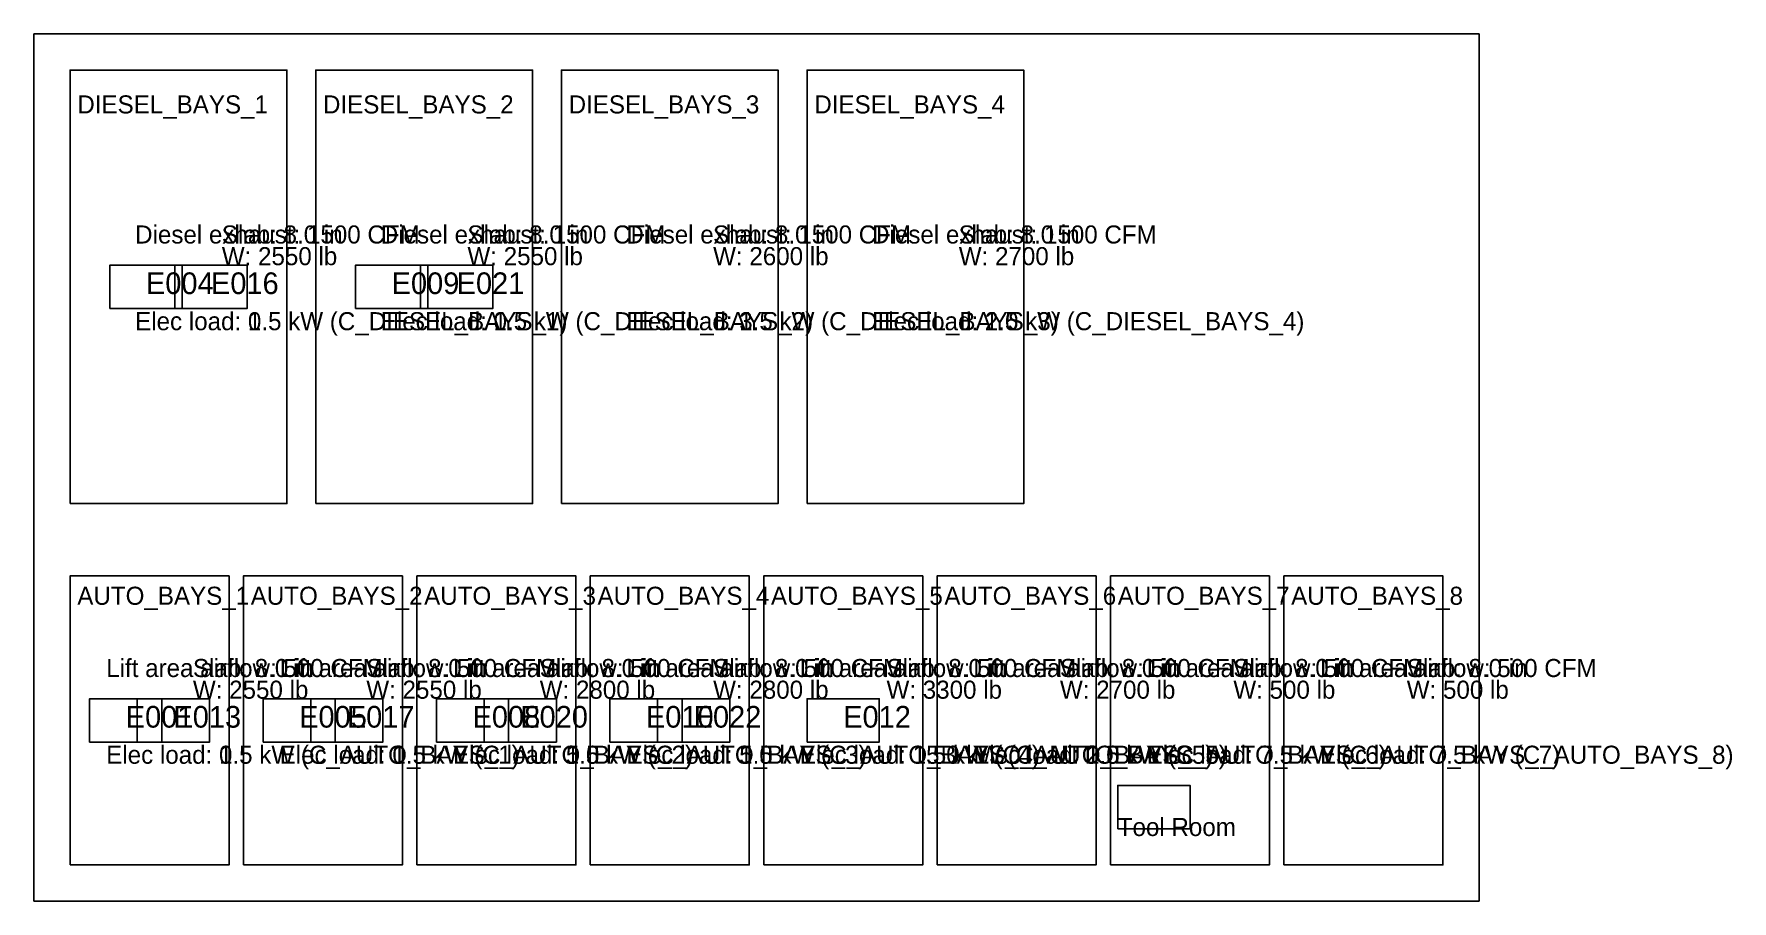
# Model space of a CAD drawing. Header units: metres. Extents: x 0 to 235, y 0 to 120.
import ezdxf

# ---------------------------------------------------------------- set-up
doc = ezdxf.new("R2010")
doc.units = ezdxf.units.M
for name, color, linetype in [('AUTO_BAYS', 7, 'Continuous'), ('DIESEL_BAYS', 7, 'Continuous'), ('ELEC_SCHEMATIC', 7, 'Continuous'), ('EQUIP_LABELS', 2, 'Continuous'), ('EQUIPMENT', 7, 'Continuous'), ('MECH_ANNOT', 7, 'Continuous'), ('STRUCTURAL_ANNOT', 7, 'Continuous'), ('TEXT_LABELS', 7, 'Continuous'), ('WALLS', 7, 'Continuous')]:
    doc.layers.add(name, color=color, linetype=linetype)

# ---------------------------------------------------------------- blocks, each defined once
blk = doc.blocks.new('BLK_E001')
blk.add_lwpolyline([(-5, -3), (5, -3), (5, 3), (-5, 3), (-5, -3)], close=True)
blk.add_text('E001', height=3).set_placement((0, -1))
blk = doc.blocks.new('BLK_E013')
blk.add_lwpolyline([(-5, -3), (5, -3), (5, 3), (-5, 3), (-5, -3)], close=True)
blk.add_text('E013', height=3).set_placement((0, -1))
blk = doc.blocks.new('BLK_E004')
blk.add_lwpolyline([(-5, -3), (5, -3), (5, 3), (-5, 3), (-5, -3)], close=True)
blk.add_text('E004', height=3).set_placement((0, -1))
blk = doc.blocks.new('BLK_E016')
blk.add_lwpolyline([(-5, -3), (5, -3), (5, 3), (-5, 3), (-5, -3)], close=True)
blk.add_text('E016', height=3).set_placement((0, -1))
blk = doc.blocks.new('BLK_E005')
blk.add_lwpolyline([(-5, -3), (5, -3), (5, 3), (-5, 3), (-5, -3)], close=True)
blk.add_text('E005', height=3).set_placement((0, -1))
blk = doc.blocks.new('BLK_E017')
blk.add_lwpolyline([(-5, -3), (5, -3), (5, 3), (-5, 3), (-5, -3)], close=True)
blk.add_text('E017', height=3).set_placement((0, -1))
blk = doc.blocks.new('BLK_E009')
blk.add_lwpolyline([(-5, -3), (5, -3), (5, 3), (-5, 3), (-5, -3)], close=True)
blk.add_text('E009', height=3).set_placement((0, -1))
blk = doc.blocks.new('BLK_E021')
blk.add_lwpolyline([(-5, -3), (5, -3), (5, 3), (-5, 3), (-5, -3)], close=True)
blk.add_text('E021', height=3).set_placement((0, -1))
blk = doc.blocks.new('BLK_E008')
blk.add_lwpolyline([(-5, -3), (5, -3), (5, 3), (-5, 3), (-5, -3)], close=True)
blk.add_text('E008', height=3).set_placement((0, -1))
blk = doc.blocks.new('BLK_E020')
blk.add_lwpolyline([(-5, -3), (5, -3), (5, 3), (-5, 3), (-5, -3)], close=True)
blk.add_text('E020', height=3).set_placement((0, -1))
blk = doc.blocks.new('BLK_E010')
blk.add_lwpolyline([(-5, -3), (5, -3), (5, 3), (-5, 3), (-5, -3)], close=True)
blk.add_text('E010', height=3).set_placement((0, -1))
blk = doc.blocks.new('BLK_E022')
blk.add_lwpolyline([(-5, -3), (5, -3), (5, 3), (-5, 3), (-5, -3)], close=True)
blk.add_text('E022', height=3).set_placement((0, -1))
blk = doc.blocks.new('BLK_E012')
blk.add_lwpolyline([(-5, -3), (5, -3), (5, 3), (-5, 3), (-5, -3)], close=True)
blk.add_text('E012', height=3).set_placement((0, -1))

msp = doc.modelspace()

# ---------------------------------------------------------------- linework, layer by layer
at = {"layer": 'AUTO_BAYS'}
for points in [[(5, 5), (27, 5), (27, 45), (5, 45), (5, 5)], [(29, 5), (51, 5), (51, 45), (29, 45), (29, 5)], [(53, 5), (75, 5), (75, 45), (53, 45), (53, 5)], [(77, 5), (99, 5), (99, 45), (77, 45), (77, 5)], [(101, 5), (123, 5), (123, 45), (101, 45), (101, 5)], [(125, 5), (147, 5), (147, 45), (125, 45), (125, 5)], [(149, 5), (171, 5), (171, 45), (149, 45), (149, 5)], [(173, 5), (195, 5), (195, 45), (173, 45), (173, 5)]]:
    msp.add_lwpolyline(points, close=True, dxfattribs=at)
at = {"layer": 'DIESEL_BAYS'}
for points in [[(5, 55), (35, 55), (35, 115), (5, 115), (5, 55)], [(39, 55), (69, 55), (69, 115), (39, 115), (39, 55)], [(73, 55), (103, 55), (103, 115), (73, 115), (73, 55)], [(107, 55), (137, 55), (137, 115), (107, 115), (107, 55)]]:
    msp.add_lwpolyline(points, close=True, dxfattribs=at)
at = {"layer": 'EQUIPMENT'}
msp.add_lwpolyline([(150, 10), (160, 10), (160, 16), (150, 16), (150, 10)], close=True, dxfattribs=at)
at = {"layer": 'WALLS'}
msp.add_lwpolyline([(0, 0), (200, 0), (200, 120), (0, 120), (0, 0)], close=True, dxfattribs=at)

# ---------------------------------------------------------------- block references
at = {"layer": 'EQUIP_LABELS', "color": 1}
for name, p in [('BLK_E004', (15.5, 85)), ('BLK_E009', (49.5, 85)), ('BLK_E001', (12.7, 25)), ('BLK_E005', (36.7, 25)), ('BLK_E008', (60.7, 25)), ('BLK_E010', (84.7, 25))]:
    msp.add_blockref(name, p, dxfattribs=at)
at = {"layer": 'EQUIP_LABELS', "color": 3}
for name, p in [('BLK_E016', (24.5, 85)), ('BLK_E013', (19.3, 25))]:
    msp.add_blockref(name, p, dxfattribs=at)
at = {"layer": 'EQUIP_LABELS', "color": 7}
for name, p in [('BLK_E021', (58.5, 85)), ('BLK_E022', (91.3, 25))]:
    msp.add_blockref(name, p, dxfattribs=at)
at = {"layer": 'EQUIP_LABELS', "color": 4}
msp.add_blockref('BLK_E017', (43.3, 25), dxfattribs=at)
at = {"layer": 'EQUIP_LABELS', "color": 6}
msp.add_blockref('BLK_E020', (67.3, 25), dxfattribs=at)
at = {"layer": 'EQUIP_LABELS', "color": 2}
msp.add_blockref('BLK_E012', (112, 25), dxfattribs=at)

# ---------------------------------------------------------------- texts
at = {"layer": 'ELEC_SCHEMATIC'}
for s, p in [('Elec load: 1.5 kW (C_DIESEL_BAYS_1)', (14, 79)), ('Elec load: 0.5 kW (C_DIESEL_BAYS_1)', (14, 79)), ('Elec load: 1.5 kW (C_DIESEL_BAYS_2)', (48, 79)), ('Elec load: 0.5 kW (C_DIESEL_BAYS_2)', (48, 79)), ('Elec load: 1.5 kW (C_DIESEL_BAYS_3)', (82, 79)), ('Elec load: 3.5 kW (C_DIESEL_BAYS_3)', (82, 79)), ('Elec load: 1.5 kW (C_DIESEL_BAYS_4)', (116, 79)), ('Elec load: 2.0 kW (C_DIESEL_BAYS_4)', (116, 79)), ('Elec load: 1.5 kW (C_AUTO_BAYS_1)', (10, 19)), ('Elec load: 0.5 kW (C_AUTO_BAYS_1)', (10, 19)), ('Elec load: 1.5 kW (C_AUTO_BAYS_2)', (34, 19)), ('Elec load: 0.5 kW (C_AUTO_BAYS_2)', (34, 19)), ('Elec load: 1.5 kW (C_AUTO_BAYS_3)', (58, 19)), ('Elec load: 5.0 kW (C_AUTO_BAYS_3)', (58, 19)), ('Elec load: 1.5 kW (C_AUTO_BAYS_4)', (82, 19)), ('Elec load: 5.0 kW (C_AUTO_BAYS_4)', (82, 19)), ('Elec load: 1.5 kW (C_AUTO_BAYS_5)', (106, 19)), ('Elec load: 15.0 kW (C_AUTO_BAYS_5)', (106, 19)), ('Elec load: 1.5 kW (C_AUTO_BAYS_6)', (130, 19)), ('Elec load: 2.0 kW (C_AUTO_BAYS_6)', (130, 19)), ('Elec load: 7.5 kW (C_AUTO_BAYS_7)', (154, 19)), ('Elec load: 7.5 kW (C_AUTO_BAYS_8)', (178, 19))]:
    msp.add_text(s, height=2.5, dxfattribs=at).set_placement(p)
at = {"layer": 'MECH_ANNOT'}
for s, p in [('Diesel exhaust: 1500 CFM', (14, 91)), ('Diesel exhaust: 1500 CFM', (48, 91)), ('Diesel exhaust: 1500 CFM', (82, 91)), ('Diesel exhaust: 1500 CFM', (116, 91)), ('Lift area airflow: 500 CFM', (10, 31)), ('Lift area airflow: 500 CFM', (34, 31)), ('Lift area airflow: 500 CFM', (58, 31)), ('Lift area airflow: 500 CFM', (82, 31)), ('Lift area airflow: 500 CFM', (106, 31)), ('Lift area airflow: 500 CFM', (130, 31)), ('Lift area airflow: 500 CFM', (154, 31)), ('Lift area airflow: 500 CFM', (178, 31))]:
    msp.add_text(s, height=2.5, dxfattribs=at).set_placement(p)
at = {"layer": 'STRUCTURAL_ANNOT'}
for s, p in [('Slab: 8.0 in', (26, 91)), ('Slab: 8.0 in', (60, 91)), ('Slab: 8.0 in', (94, 91)), ('Slab: 8.0 in', (128, 91)), ('W: 2550 lb', (26, 88)), ('W: 2550 lb', (60, 88)), ('W: 2600 lb', (94, 88)), ('W: 2700 lb', (128, 88)), ('Slab: 8.0 in', (22, 31)), ('Slab: 8.0 in', (46, 31)), ('Slab: 8.0 in', (70, 31)), ('Slab: 8.0 in', (94, 31)), ('Slab: 8.0 in', (118, 31)), ('Slab: 8.0 in', (142, 31)), ('Slab: 8.0 in', (166, 31)), ('Slab: 8.0 in', (190, 31)), ('W: 2550 lb', (22, 28)), ('W: 2550 lb', (46, 28)), ('W: 2800 lb', (70, 28)), ('W: 2800 lb', (94, 28)), ('W: 3300 lb', (118, 28)), ('W: 2700 lb', (142, 28)), ('W: 500 lb', (166, 28)), ('W: 500 lb', (190, 28))]:
    msp.add_text(s, height=2.5, dxfattribs=at).set_placement(p)
at = {"layer": 'TEXT_LABELS'}
for s, p in [('DIESEL_BAYS_1', (6, 109)), ('DIESEL_BAYS_2', (40, 109)), ('DIESEL_BAYS_3', (74, 109)), ('DIESEL_BAYS_4', (108, 109)), ('AUTO_BAYS_1', (6, 41)), ('AUTO_BAYS_2', (30, 41)), ('AUTO_BAYS_3', (54, 41)), ('AUTO_BAYS_4', (78, 41)), ('AUTO_BAYS_5', (102, 41)), ('AUTO_BAYS_6', (126, 41)), ('AUTO_BAYS_7', (150, 41)), ('AUTO_BAYS_8', (174, 41)), ('Tool Room', (150, 9))]:
    msp.add_text(s, height=2.5, dxfattribs=at).set_placement(p)

doc.saveas('drawing.dxf')
